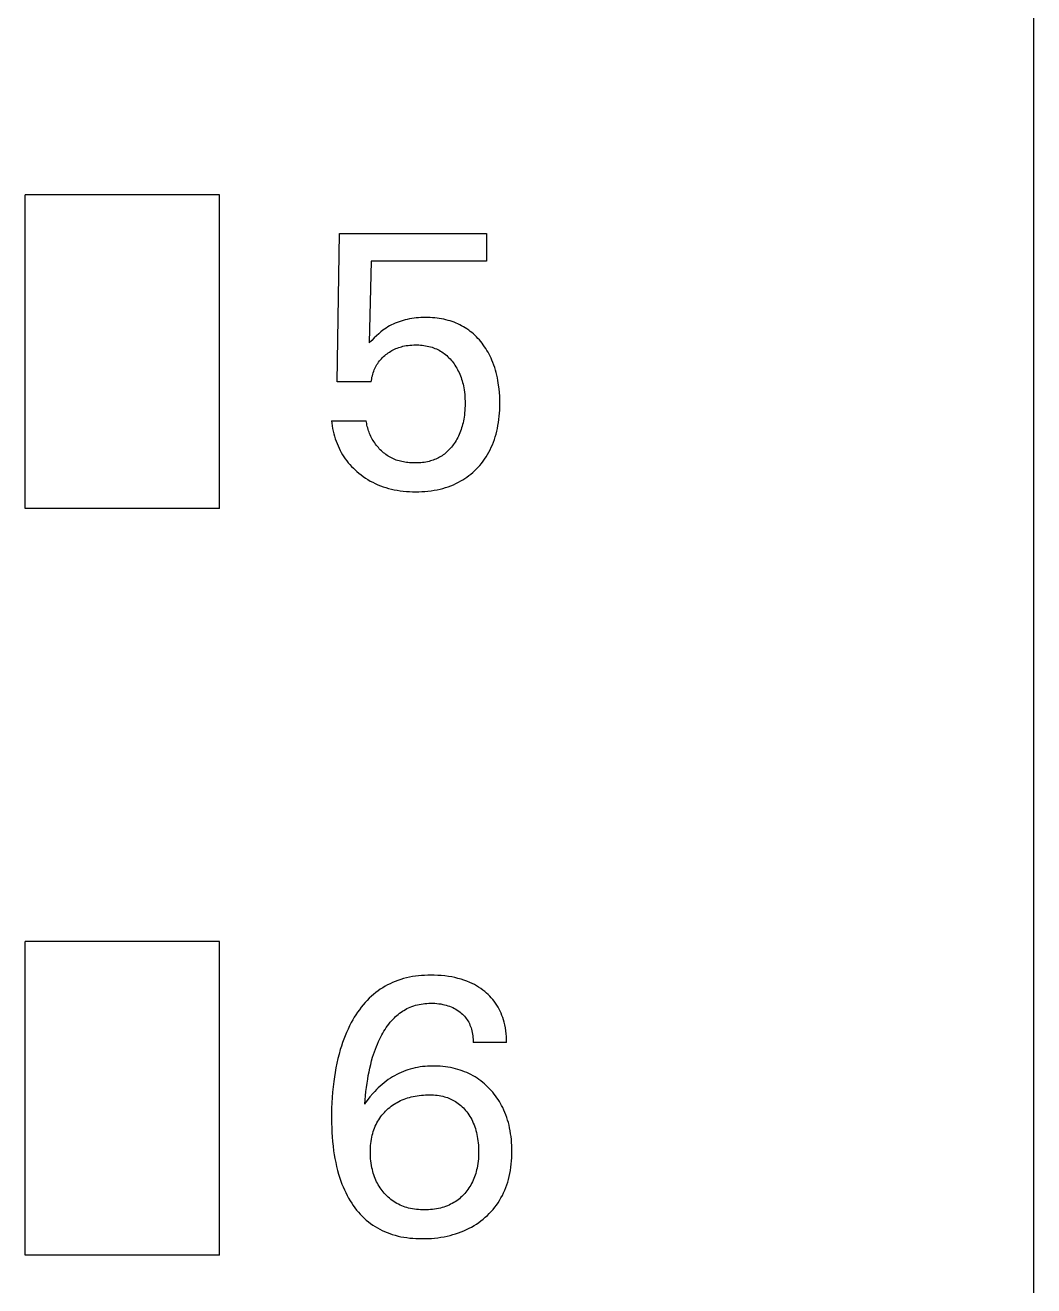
# Model space of a CAD drawing. Extents: x 10 to 952, y 6 to 232.
# Drawn here: x 730.96 to 735.89, y 151.83 to 157.99 of the extents above; entities that cross this region are included whole.
import ezdxf

# ---------------------------------------------------------------- set-up
doc = ezdxf.new("R2010")
doc.units = 0
doc.header["$LTSCALE"] = 5
doc.header["$MEASUREMENT"] = 0
doc.layers.get('0').update_dxf_attribs({"linetype": 'CONTINUOUS'})

msp = doc.modelspace()

# ---------------------------------------------------------------- linework, layer by layer
at = {"color": 7, "linetype": 'Continuous'}
for p, q in [((735.8873, 110.1429), (735.8873, 205.8637)), ((735.8873, 145.8738), (735.8873, 205.8637)), ((735.8873, 110.1429), (735.8873, 205.8637)), ((735.8873, 145.8738), (735.8873, 205.8637)), ((730.9551, 155.6285), (730.9551, 157.163)), ((731.905, 157.163), (730.9551, 157.163)), ((731.905, 155.6285), (731.905, 157.163)), ((732.4812, 156.247), (732.4917, 156.9733)), ((732.4917, 156.9733), (733.211, 156.9733)), ((733.211, 156.9733), (733.211, 156.8377)), ((732.6476, 156.8377), (732.6379, 156.438)), ((733.211, 156.8377), (732.6476, 156.8377)), ((732.8791, 156.561), (732.8677, 156.56)), ((732.8905, 156.5616), (732.8791, 156.561)), ((732.902, 156.562), (732.8905, 156.5616)), ((732.9134, 156.5622), (732.902, 156.562)), ((732.9246, 156.562), (732.9134, 156.5622)), ((732.9357, 156.5617), (732.9246, 156.562)), ((732.9468, 156.561), (732.9357, 156.5617)), ((732.9579, 156.5601), (732.9468, 156.561)), ((732.7039, 156.4997), (732.6936, 156.4915)), ((732.7119, 156.5055), (732.7039, 156.4997)), ((732.7202, 156.511), (732.7119, 156.5055)), ((732.7286, 156.5163), (732.7202, 156.511)), ((732.7372, 156.5213), (732.7286, 156.5163)), ((732.746, 156.5259), (732.7372, 156.5213)), ((732.7549, 156.5303), (732.746, 156.5259)), ((732.764, 156.5344), (732.7549, 156.5303)), ((732.7736, 156.5383), (732.764, 156.5344)), ((732.7834, 156.5419), (732.7736, 156.5383)), ((732.7933, 156.5452), (732.7834, 156.5419)), ((732.8033, 156.5482), (732.7933, 156.5452)), ((732.8134, 156.5508), (732.8033, 156.5482)), ((732.8236, 156.5532), (732.8134, 156.5508)), ((732.8338, 156.5552), (732.8236, 156.5532)), ((732.8451, 156.5571), (732.8338, 156.5552)), ((732.8564, 156.5587), (732.8451, 156.5571)), ((732.8677, 156.56), (732.8564, 156.5587)), ((732.969, 156.5589), (732.9579, 156.5601)), ((732.98, 156.5574), (732.969, 156.5589)), ((732.9909, 156.5556), (732.98, 156.5574)), ((733.0019, 156.5535), (732.9909, 156.5556)), ((733.0127, 156.5511), (733.0019, 156.5535)), ((733.0235, 156.5483), (733.0127, 156.5511)), ((733.0332, 156.5454), (733.0235, 156.5483)), ((733.0428, 156.5423), (733.0332, 156.5454)), ((733.0524, 156.5389), (733.0428, 156.5423)), ((733.0618, 156.5351), (733.0524, 156.5389)), ((733.0711, 156.5311), (733.0618, 156.5351)), ((733.0803, 156.5268), (733.0711, 156.5311)), ((733.0893, 156.5222), (733.0803, 156.5268)), ((733.0981, 156.5173), (733.0893, 156.5222)), ((733.1068, 156.5121), (733.0981, 156.5173)), ((733.1153, 156.5066), (733.1068, 156.5121)), ((733.1237, 156.5008), (733.1153, 156.5066)), ((733.1318, 156.4947), (733.1237, 156.5008)), ((732.6496, 156.4504), (732.6379, 156.438)), ((732.6616, 156.4625), (732.6496, 156.4504)), ((732.6725, 156.4729), (732.6616, 156.4625)), ((732.6837, 156.483), (732.6725, 156.4729)), ((732.6936, 156.4915), (732.6837, 156.483)), ((733.1397, 156.4883), (733.1318, 156.4947)), ((733.1474, 156.4817), (733.1397, 156.4883)), ((733.1549, 156.4749), (733.1474, 156.4817)), ((733.1622, 156.4677), (733.1549, 156.4749)), ((733.1692, 156.4604), (733.1622, 156.4677)), ((733.1761, 156.4529), (733.1692, 156.4604)), ((733.1826, 156.4451), (733.1761, 156.4529)), ((733.189, 156.4372), (733.1826, 156.4451)), ((732.7077, 156.3713), (732.7132, 156.3761)), ((732.7132, 156.3761), (732.7189, 156.3808)), ((732.7189, 156.3808), (732.7245, 156.3852)), ((732.7245, 156.3852), (732.7303, 156.3894)), ((732.7303, 156.3894), (732.7363, 156.3934)), ((732.7363, 156.3934), (732.7423, 156.3971)), ((732.7423, 156.3971), (732.7485, 156.4007)), ((732.7485, 156.4007), (732.7548, 156.4041)), ((732.7548, 156.4041), (732.7612, 156.4072)), ((732.7612, 156.4072), (732.7679, 156.4102)), ((732.7679, 156.4102), (732.7747, 156.4129)), ((732.7747, 156.4129), (732.7815, 156.4154)), ((732.7815, 156.4154), (732.7884, 156.4177)), ((732.7884, 156.4177), (732.7955, 156.4197)), ((732.7955, 156.4197), (732.8025, 156.4215)), ((732.8025, 156.4215), (732.8096, 156.4231)), ((732.8096, 156.4231), (732.8186, 156.4247)), ((732.8186, 156.4247), (732.8277, 156.4261)), ((732.8277, 156.4261), (732.8367, 156.4271)), ((732.8367, 156.4271), (732.8458, 156.4278)), ((732.8458, 156.4278), (732.855, 156.4282)), ((732.855, 156.4282), (732.8641, 156.4283)), ((732.8641, 156.4283), (732.8724, 156.4283)), ((732.8724, 156.4283), (732.8806, 156.4279)), ((732.8806, 156.4279), (732.8888, 156.4274)), ((732.8888, 156.4274), (732.897, 156.4266)), ((732.897, 156.4266), (732.9051, 156.4256)), ((732.9051, 156.4256), (732.9133, 156.4243)), ((732.9133, 156.4243), (732.9213, 156.4227)), ((732.9213, 156.4227), (732.9293, 156.4209)), ((732.9293, 156.4209), (732.9373, 156.4188)), ((732.9373, 156.4188), (732.9445, 156.4166)), ((732.9445, 156.4166), (732.9516, 156.4141)), ((732.9516, 156.4141), (732.9587, 156.4114)), ((732.9587, 156.4114), (732.9656, 156.4085)), ((732.9656, 156.4085), (732.9724, 156.4053)), ((732.9724, 156.4053), (732.9791, 156.4018)), ((732.9791, 156.4018), (732.9857, 156.3981)), ((732.9857, 156.3981), (732.9921, 156.3942)), ((732.9921, 156.3942), (732.9983, 156.39)), ((732.9983, 156.39), (733.0045, 156.3855)), ((733.0045, 156.3855), (733.0105, 156.3808)), ((733.0105, 156.3808), (733.0163, 156.3758)), ((733.0163, 156.3758), (733.0219, 156.3706)), ((733.1954, 156.4285), (733.189, 156.4372)), ((733.2016, 156.4197), (733.1954, 156.4285)), ((733.2075, 156.4108), (733.2016, 156.4197)), ((733.2132, 156.4016), (733.2075, 156.4108)), ((733.2185, 156.3923), (733.2132, 156.4016)), ((733.2237, 156.3829), (733.2185, 156.3923)), ((733.2285, 156.3733), (733.2237, 156.3829)), ((732.6649, 156.3128), (732.6681, 156.3194)), ((732.6681, 156.3194), (732.6715, 156.3258)), ((732.6715, 156.3258), (732.6751, 156.332)), ((732.6751, 156.332), (732.679, 156.3381)), ((732.679, 156.3381), (732.6832, 156.344)), ((732.6832, 156.344), (732.6876, 156.3499)), ((732.6876, 156.3499), (732.6923, 156.3555)), ((732.6923, 156.3555), (732.6972, 156.3609)), ((732.6972, 156.3609), (732.7024, 156.3662)), ((732.7024, 156.3662), (732.7077, 156.3713)), ((733.0219, 156.3706), (733.0273, 156.3653)), ((733.0273, 156.3653), (733.0326, 156.3597)), ((733.0326, 156.3597), (733.0377, 156.354)), ((733.0377, 156.354), (733.0425, 156.3481)), ((733.0425, 156.3481), (733.0472, 156.3421)), ((733.0472, 156.3421), (733.0521, 156.3354)), ((733.0521, 156.3354), (733.0567, 156.3287)), ((733.0567, 156.3287), (733.0612, 156.3218)), ((733.0612, 156.3218), (733.0654, 156.3147)), ((733.0654, 156.3147), (733.0694, 156.3076)), ((733.2331, 156.3636), (733.2285, 156.3733)), ((733.2374, 156.3537), (733.2331, 156.3636)), ((733.2423, 156.3418), (733.2374, 156.3537)), ((733.2467, 156.3296), (733.2423, 156.3418)), ((733.2509, 156.3174), (733.2467, 156.3296)), ((733.2546, 156.3051), (733.2509, 156.3174)), ((732.6476, 156.247), (732.6484, 156.2546)), ((732.6484, 156.2546), (732.6495, 156.2622)), ((732.6495, 156.2622), (732.6509, 156.2698)), ((732.6509, 156.2698), (732.6526, 156.2773)), ((732.6526, 156.2773), (732.6546, 156.2848)), ((732.6546, 156.2848), (732.6569, 156.2921)), ((732.6569, 156.2921), (732.6594, 156.2994)), ((732.6594, 156.2994), (732.662, 156.3062)), ((732.662, 156.3062), (732.6649, 156.3128)), ((733.0694, 156.3076), (733.0731, 156.3003)), ((733.0731, 156.3003), (733.0767, 156.2929)), ((733.0767, 156.2929), (733.08, 156.2854)), ((733.08, 156.2854), (733.0833, 156.2774)), ((733.0833, 156.2774), (733.0863, 156.2692)), ((733.0863, 156.2692), (733.0891, 156.261)), ((733.0891, 156.261), (733.0917, 156.2527)), ((733.0917, 156.2527), (733.094, 156.2443)), ((733.2581, 156.2926), (733.2546, 156.3051)), ((733.2612, 156.2801), (733.2581, 156.2926)), ((733.264, 156.2675), (733.2612, 156.2801)), ((733.2665, 156.2548), (733.264, 156.2675)), ((733.2701, 156.2321), (733.2665, 156.2548)), ((732.6476, 156.247), (732.4812, 156.247)), ((733.094, 156.2443), (733.0961, 156.2359)), ((733.0961, 156.2359), (733.098, 156.2274)), ((733.098, 156.2274), (733.0997, 156.2188)), ((733.0997, 156.2188), (733.1015, 156.208)), ((733.1015, 156.208), (733.103, 156.1971)), ((733.103, 156.1971), (733.1042, 156.1862)), ((733.2724, 156.2139), (733.2701, 156.2321)), ((733.2741, 156.1956), (733.2724, 156.2139)), ((733.2753, 156.1773), (733.2741, 156.1956)), ((733.1042, 156.1862), (733.1051, 156.1752)), ((733.1051, 156.1752), (733.1057, 156.1642)), ((733.1057, 156.1642), (733.1061, 156.1532)), ((733.1061, 156.1306), (733.1057, 156.1189)), ((733.1061, 156.1532), (733.1062, 156.1422)), ((733.1062, 156.1422), (733.1061, 156.1306)), ((733.2759, 156.1589), (733.2753, 156.1773)), ((733.2761, 156.1405), (733.2759, 156.1589)), ((733.2759, 156.1252), (733.2761, 156.1405)), ((733.1015, 156.0752), (733.0998, 156.065)), ((733.1029, 156.0854), (733.1015, 156.0752)), ((733.104, 156.0957), (733.1029, 156.0854)), ((733.105, 156.1073), (733.104, 156.0957)), ((733.1057, 156.1189), (733.105, 156.1073)), ((733.2717, 156.0642), (733.2733, 156.0794)), ((733.2733, 156.0794), (733.2746, 156.0946)), ((733.2746, 156.0946), (733.2754, 156.1099)), ((733.2754, 156.1099), (733.2759, 156.1252)), ((732.453, 156.0577), (732.4544, 156.0449)), ((732.453, 156.0577), (732.6229, 156.0577)), ((732.4544, 156.0449), (732.4563, 156.0321)), ((732.4563, 156.0321), (732.4585, 156.0193)), ((732.4585, 156.0193), (732.4611, 156.0066)), ((732.4611, 156.0066), (732.4642, 155.994)), ((732.6238, 156.0506), (732.6229, 156.0577)), ((732.625, 156.0435), (732.6238, 156.0506)), ((732.6264, 156.0364), (732.625, 156.0435)), ((732.628, 156.0293), (732.6264, 156.0364)), ((732.6299, 156.0222), (732.628, 156.0293)), ((732.632, 156.0152), (732.6299, 156.0222)), ((732.6343, 156.0082), (732.632, 156.0152)), ((732.6368, 156.0013), (732.6343, 156.0082)), ((733.0836, 156.0056), (733.0804, 155.9975)), ((733.0866, 156.0139), (733.0836, 156.0056)), ((733.0894, 156.0223), (733.0866, 156.0139)), ((733.0919, 156.0307), (733.0894, 156.0223)), ((733.0942, 156.0392), (733.0919, 156.0307)), ((733.0963, 156.0477), (733.0942, 156.0392)), ((733.0981, 156.0563), (733.0963, 156.0477)), ((733.0998, 156.065), (733.0981, 156.0563)), ((733.2612, 156.0056), (733.2642, 156.019)), ((733.2642, 156.019), (733.2671, 156.034)), ((733.2671, 156.034), (733.2696, 156.0491)), ((733.2696, 156.0491), (733.2717, 156.0642)), ((732.4642, 155.994), (732.4676, 155.9815)), ((732.4676, 155.9815), (732.4715, 155.9691)), ((732.4715, 155.9691), (732.4757, 155.9568)), ((732.4757, 155.9568), (732.48, 155.9454)), ((732.48, 155.9454), (732.4847, 155.9343)), ((732.6395, 155.9944), (732.6368, 156.0013)), ((732.6425, 155.9877), (732.6395, 155.9944)), ((732.6456, 155.9809), (732.6425, 155.9877)), ((732.6489, 155.9743), (732.6456, 155.9809)), ((732.6525, 155.9678), (732.6489, 155.9743)), ((732.6562, 155.9614), (732.6525, 155.9678)), ((732.6601, 155.9551), (732.6562, 155.9614)), ((732.6642, 155.9489), (732.6601, 155.9551)), ((732.6685, 155.9428), (732.6642, 155.9489)), ((733.0529, 155.9465), (733.0481, 155.9398)), ((733.0575, 155.9534), (733.0529, 155.9465)), ((733.0619, 155.9605), (733.0575, 155.9534)), ((733.066, 155.9677), (733.0619, 155.9605)), ((733.0699, 155.9749), (733.066, 155.9677)), ((733.0736, 155.9824), (733.0699, 155.9749)), ((733.0771, 155.9899), (733.0736, 155.9824)), ((733.0804, 155.9975), (733.0771, 155.9899)), ((733.2399, 155.9401), (733.245, 155.9529)), ((733.245, 155.9529), (733.2496, 155.9659)), ((733.2496, 155.9659), (733.2539, 155.979)), ((733.2539, 155.979), (733.2577, 155.9922)), ((733.2577, 155.9922), (733.2612, 156.0056)), ((732.4847, 155.9343), (732.4897, 155.9232)), ((732.4897, 155.9232), (732.4951, 155.9124)), ((732.4951, 155.9124), (732.5009, 155.9017)), ((732.5009, 155.9017), (732.507, 155.8913)), ((732.507, 155.8913), (732.5135, 155.8811)), ((732.6728, 155.937), (732.6685, 155.9428)), ((732.6773, 155.9314), (732.6728, 155.937)), ((732.682, 155.9259), (732.6773, 155.9314)), ((732.6868, 155.9206), (732.682, 155.9259)), ((732.6917, 155.9154), (732.6868, 155.9206)), ((732.6968, 155.9104), (732.6917, 155.9154)), ((732.7021, 155.9055), (732.6968, 155.9104)), ((732.7075, 155.9009), (732.7021, 155.9055)), ((732.713, 155.8964), (732.7075, 155.9009)), ((732.7187, 155.8921), (732.713, 155.8964)), ((732.7245, 155.888), (732.7187, 155.8921)), ((732.7304, 155.8841), (732.7245, 155.888)), ((732.7364, 155.8805), (732.7304, 155.8841)), ((732.9877, 155.8828), (732.9818, 155.8793)), ((732.9935, 155.8865), (732.9877, 155.8828)), ((732.9991, 155.8904), (732.9935, 155.8865)), ((733.0047, 155.8945), (732.9991, 155.8904)), ((733.0102, 155.8989), (733.0047, 155.8945)), ((733.0154, 155.9035), (733.0102, 155.8989)), ((733.0206, 155.9082), (733.0154, 155.9035)), ((733.0256, 155.9131), (733.0206, 155.9082)), ((733.0304, 155.9182), (733.0256, 155.9131)), ((733.035, 155.9234), (733.0304, 155.9182)), ((733.0396, 155.9287), (733.035, 155.9234)), ((733.0439, 155.9342), (733.0396, 155.9287)), ((733.0481, 155.9398), (733.0439, 155.9342)), ((733.2089, 155.8808), (733.2158, 155.892)), ((733.2158, 155.892), (733.2223, 155.9035)), ((733.2223, 155.9035), (733.2284, 155.9151)), ((733.2284, 155.9151), (733.2344, 155.9275)), ((733.2344, 155.9275), (733.2399, 155.9401)), ((732.5135, 155.8811), (732.5203, 155.8711)), ((732.5203, 155.8711), (732.5275, 155.8613)), ((732.5275, 155.8613), (732.5351, 155.8518)), ((732.5351, 155.8518), (732.543, 155.8426)), ((732.543, 155.8426), (732.5512, 155.8337)), ((732.5512, 155.8337), (732.5597, 155.825)), ((732.5597, 155.825), (732.5685, 155.8166)), ((732.7426, 155.877), (732.7364, 155.8805)), ((732.7489, 155.8738), (732.7426, 155.877)), ((732.7556, 155.8707), (732.7489, 155.8738)), ((732.7623, 155.8679), (732.7556, 155.8707)), ((732.7692, 155.8653), (732.7623, 155.8679)), ((732.7762, 155.863), (732.7692, 155.8653)), ((732.7832, 155.8608), (732.7762, 155.863)), ((732.7904, 155.859), (732.7832, 155.8608)), ((732.7976, 155.8573), (732.7904, 155.859)), ((732.8048, 155.8558), (732.7976, 155.8573)), ((732.8122, 155.8545), (732.8048, 155.8558)), ((732.8195, 155.8535), (732.8122, 155.8545)), ((732.8269, 155.8526), (732.8195, 155.8535)), ((732.8343, 155.8519), (732.8269, 155.8526)), ((732.8418, 155.8514), (732.8343, 155.8519)), ((732.8492, 155.851), (732.8418, 155.8514)), ((732.8567, 155.8509), (732.8492, 155.851)), ((732.8641, 155.8508), (732.8567, 155.8509)), ((732.8725, 155.851), (732.8641, 155.8508)), ((732.8808, 155.8513), (732.8725, 155.851)), ((732.8891, 155.8519), (732.8808, 155.8513)), ((732.8973, 155.8527), (732.8891, 155.8519)), ((732.9055, 155.8538), (732.8973, 155.8527)), ((732.9137, 155.8551), (732.9055, 155.8538)), ((732.9218, 155.8567), (732.9137, 155.8551)), ((732.9298, 155.8585), (732.9218, 155.8567)), ((732.9378, 155.8607), (732.9298, 155.8585)), ((732.9443, 155.8627), (732.9378, 155.8607)), ((732.9508, 155.865), (732.9443, 155.8627)), ((732.9572, 155.8674), (732.9508, 155.865)), ((732.9635, 155.8701), (732.9572, 155.8674)), ((732.9697, 155.873), (732.9635, 155.8701)), ((732.9758, 155.876), (732.9697, 155.873)), ((732.9818, 155.8793), (732.9758, 155.876)), ((733.1605, 155.8203), (733.1687, 155.8288)), ((733.1687, 155.8288), (733.1775, 155.8386)), ((733.1775, 155.8386), (733.1859, 155.8487)), ((733.1859, 155.8487), (733.194, 155.8592)), ((733.194, 155.8592), (733.2016, 155.8699)), ((733.2016, 155.8699), (733.2089, 155.8808)), ((732.5685, 155.8166), (732.5775, 155.8085)), ((732.5775, 155.8085), (732.5868, 155.8007)), ((732.5868, 155.8007), (732.5975, 155.7923)), ((732.5975, 155.7923), (732.6084, 155.7843)), ((732.6084, 155.7843), (732.6196, 155.7767)), ((732.6196, 155.7767), (732.6311, 155.7694)), ((732.6311, 155.7694), (732.6428, 155.7626)), ((732.6428, 155.7626), (732.6548, 155.7562)), ((733.0736, 155.7563), (733.0856, 155.7628)), ((733.0856, 155.7628), (733.0958, 155.7688)), ((733.0958, 155.7688), (733.1057, 155.7752)), ((733.1057, 155.7752), (733.1155, 155.782)), ((733.1155, 155.782), (733.125, 155.789)), ((733.125, 155.789), (733.1343, 155.7964)), ((733.1343, 155.7964), (733.1433, 155.8041)), ((733.1433, 155.8041), (733.152, 155.812)), ((733.152, 155.812), (733.1605, 155.8203)), ((732.6548, 155.7562), (732.6669, 155.7503)), ((732.6669, 155.7503), (732.6796, 155.7446)), ((732.6796, 155.7446), (732.6926, 155.7394)), ((732.6926, 155.7394), (732.7056, 155.7347)), ((732.7056, 155.7347), (732.7189, 155.7304)), ((732.7189, 155.7304), (732.7323, 155.7265)), ((732.7323, 155.7265), (732.7458, 155.7231)), ((732.7458, 155.7231), (732.7594, 155.7201)), ((732.7594, 155.7201), (732.7742, 155.7173)), ((732.7742, 155.7173), (732.789, 155.715)), ((732.789, 155.715), (732.804, 155.7131)), ((732.804, 155.7131), (732.819, 155.7117)), ((732.819, 155.7117), (732.834, 155.7108)), ((732.834, 155.7108), (732.8491, 155.7102)), ((732.8491, 155.7102), (732.8641, 155.71)), ((732.8641, 155.71), (732.8793, 155.7101)), ((732.8793, 155.7101), (732.8944, 155.7107)), ((732.8944, 155.7107), (732.9095, 155.7117)), ((732.9095, 155.7117), (732.9245, 155.713)), ((732.9245, 155.713), (732.9395, 155.7149)), ((732.9395, 155.7149), (732.9544, 155.7171)), ((732.9544, 155.7171), (732.9693, 155.7199)), ((732.9693, 155.7199), (732.9841, 155.7232)), ((732.9841, 155.7232), (732.9973, 155.7266)), ((732.9973, 155.7266), (733.0104, 155.7304)), ((733.0104, 155.7304), (733.0234, 155.7347)), ((733.0234, 155.7347), (733.0362, 155.7394)), ((733.0362, 155.7394), (733.0489, 155.7446)), ((733.0489, 155.7446), (733.0614, 155.7502)), ((733.0614, 155.7502), (733.0736, 155.7563)), ((731.905, 155.6285), (730.9551, 155.6285)), ((730.9551, 151.9751), (730.9551, 153.5095)), ((731.905, 153.5095), (730.9551, 153.5095)), ((731.905, 151.9751), (731.905, 153.5095)), ((732.7272, 153.2975), (732.7151, 153.2908)), ((732.7395, 153.3037), (732.7272, 153.2975)), ((732.752, 153.3094), (732.7395, 153.3037)), ((732.7647, 153.3148), (732.752, 153.3094)), ((732.7776, 153.3196), (732.7647, 153.3148)), ((732.7916, 153.3243), (732.7776, 153.3196)), ((732.8058, 153.3285), (732.7916, 153.3243)), ((732.8202, 153.3322), (732.8058, 153.3285)), ((732.8347, 153.3354), (732.8202, 153.3322)), ((732.8493, 153.3381), (732.8347, 153.3354)), ((732.864, 153.3403), (732.8493, 153.3381)), ((732.8787, 153.3421), (732.864, 153.3403)), ((732.8935, 153.3435), (732.8787, 153.3421)), ((732.9084, 153.3445), (732.8935, 153.3435)), ((732.9232, 153.3451), (732.9084, 153.3445)), ((732.9381, 153.3454), (732.9232, 153.3451)), ((732.9554, 153.3452), (732.9381, 153.3454)), ((732.9727, 153.3445), (732.9554, 153.3452)), ((732.99, 153.3434), (732.9727, 153.3445)), ((733.0072, 153.3416), (732.99, 153.3434)), ((733.0243, 153.3393), (733.0072, 153.3416)), ((733.0414, 153.3365), (733.0243, 153.3393)), ((733.0564, 153.3334), (733.0414, 153.3365)), ((733.0714, 153.3298), (733.0564, 153.3334)), ((733.0862, 153.3256), (733.0714, 153.3298)), ((733.1008, 153.3209), (733.0862, 153.3256)), ((733.1152, 153.3157), (733.1008, 153.3209)), ((733.1294, 153.3097), (733.1152, 153.3157)), ((733.1405, 153.3046), (733.1294, 153.3097)), ((733.1514, 153.299), (733.1405, 153.3046)), ((733.162, 153.2931), (733.1514, 153.299)), ((733.1725, 153.2867), (733.162, 153.2931)), ((732.6374, 153.2324), (732.627, 153.2219)), ((732.6482, 153.2424), (732.6374, 153.2324)), ((732.6585, 153.2515), (732.6482, 153.2424)), ((732.6693, 153.2601), (732.6585, 153.2515)), ((732.6803, 153.2684), (732.6693, 153.2601)), ((732.6916, 153.2763), (732.6803, 153.2684)), ((732.7032, 153.2837), (732.6916, 153.2763)), ((732.7151, 153.2908), (732.7032, 153.2837)), ((733.1826, 153.28), (733.1725, 153.2867)), ((733.1926, 153.2728), (733.1826, 153.28)), ((733.2022, 153.2652), (733.1926, 153.2728)), ((733.2107, 153.258), (733.2022, 153.2652)), ((733.2189, 153.2505), (733.2107, 153.258)), ((733.2268, 153.2427), (733.2189, 153.2505)), ((733.2344, 153.2345), (733.2268, 153.2427)), ((733.2417, 153.2261), (733.2344, 153.2345)), ((732.5891, 153.1765), (732.5806, 153.1644)), ((732.598, 153.1883), (732.5891, 153.1765)), ((732.6073, 153.1998), (732.598, 153.1883)), ((732.6169, 153.211), (732.6073, 153.1998)), ((732.627, 153.2219), (732.6169, 153.211)), ((732.7999, 153.1686), (732.8071, 153.1732)), ((732.8071, 153.1732), (732.8144, 153.1775)), ((732.8144, 153.1775), (732.8219, 153.1815)), ((732.8219, 153.1815), (732.8295, 153.1852)), ((732.8295, 153.1852), (732.8372, 153.1886)), ((732.8372, 153.1886), (732.8459, 153.1921)), ((732.8459, 153.1921), (732.8548, 153.1952)), ((732.8548, 153.1952), (732.8638, 153.1979)), ((732.8638, 153.1979), (732.8728, 153.2003)), ((732.8728, 153.2003), (732.882, 153.2023)), ((732.882, 153.2023), (732.8913, 153.204)), ((732.8913, 153.204), (732.9006, 153.2054)), ((732.9006, 153.2054), (732.9099, 153.2065)), ((732.9099, 153.2065), (732.9193, 153.2073)), ((732.9193, 153.2073), (732.9287, 153.2078)), ((732.9287, 153.2078), (732.9381, 153.208)), ((732.9381, 153.208), (732.948, 153.2079)), ((732.948, 153.2079), (732.9579, 153.2076)), ((732.9579, 153.2076), (732.9677, 153.2068)), ((732.9677, 153.2068), (732.9775, 153.2058)), ((732.9775, 153.2058), (732.9873, 153.2044)), ((732.9873, 153.2044), (732.997, 153.2026)), ((732.997, 153.2026), (733.0055, 153.2008)), ((733.0055, 153.2008), (733.014, 153.1986)), ((733.014, 153.1986), (733.0224, 153.1961)), ((733.0224, 153.1961), (733.0307, 153.1933)), ((733.0307, 153.1933), (733.0389, 153.1901)), ((733.0389, 153.1901), (733.0469, 153.1865)), ((733.0469, 153.1865), (733.0541, 153.1828)), ((733.0541, 153.1828), (733.0613, 153.1788)), ((733.0613, 153.1788), (733.0682, 153.1745)), ((733.0682, 153.1745), (733.0749, 153.1698)), ((733.0749, 153.1698), (733.0815, 153.1649)), ((733.2486, 153.2174), (733.2417, 153.2261)), ((733.2552, 153.2084), (733.2486, 153.2174)), ((733.2614, 153.1992), (733.2552, 153.2084)), ((733.2672, 153.1895), (733.2614, 153.1992)), ((733.2727, 153.1796), (733.2672, 153.1895)), ((733.2777, 153.1695), (733.2727, 153.1796)), ((733.2823, 153.1592), (733.2777, 153.1695)), ((732.5498, 153.1138), (732.5416, 153.0979)), ((732.557, 153.1268), (732.5498, 153.1138)), ((732.5645, 153.1395), (732.557, 153.1268)), ((732.5724, 153.1521), (732.5645, 153.1395)), ((732.5806, 153.1644), (732.5724, 153.1521)), ((732.7333, 153.1064), (732.74, 153.1147)), ((732.74, 153.1147), (732.7469, 153.1227)), ((732.7469, 153.1227), (732.7542, 153.1305)), ((732.7542, 153.1305), (732.7602, 153.1366)), ((732.7602, 153.1366), (732.7664, 153.1424)), ((732.7664, 153.1424), (732.7727, 153.1481)), ((732.7727, 153.1481), (732.7793, 153.1536)), ((732.7793, 153.1536), (732.786, 153.1588)), ((732.786, 153.1588), (732.7928, 153.1638)), ((732.7928, 153.1638), (732.7999, 153.1686)), ((733.0815, 153.1649), (733.0877, 153.1596)), ((733.0877, 153.1596), (733.093, 153.1547)), ((733.093, 153.1547), (733.0981, 153.1497)), ((733.0981, 153.1497), (733.103, 153.1444)), ((733.103, 153.1444), (733.1077, 153.1389)), ((733.1077, 153.1389), (733.1121, 153.1333)), ((733.1121, 153.1333), (733.1162, 153.1274)), ((733.1162, 153.1274), (733.12, 153.1214)), ((733.12, 153.1214), (733.1237, 153.1149)), ((733.1237, 153.1149), (733.127, 153.1084)), ((733.127, 153.1084), (733.1301, 153.1016)), ((733.2865, 153.1486), (733.2823, 153.1592)), ((733.2904, 153.138), (733.2865, 153.1486)), ((733.2938, 153.1271), (733.2904, 153.138)), ((733.2969, 153.1162), (733.2938, 153.1271)), ((733.3002, 153.102), (733.2969, 153.1162)), ((732.5195, 153.0489), (732.5131, 153.0323)), ((732.5264, 153.0654), (732.5195, 153.0489)), ((732.5338, 153.0818), (732.5264, 153.0654)), ((732.5416, 153.0979), (732.5338, 153.0818)), ((732.6937, 153.0433), (732.6986, 153.0527)), ((732.6986, 153.0527), (732.7038, 153.062)), ((732.7038, 153.062), (732.7092, 153.0712)), ((732.7092, 153.0712), (732.7148, 153.0803)), ((732.7148, 153.0803), (732.7207, 153.0892)), ((732.7207, 153.0892), (732.7269, 153.0979)), ((732.7269, 153.0979), (732.7333, 153.1064)), ((733.1301, 153.1016), (733.1328, 153.0948)), ((733.1328, 153.0948), (733.1353, 153.0878)), ((733.1353, 153.0878), (733.1375, 153.0807)), ((733.1375, 153.0807), (733.1394, 153.0735)), ((733.1394, 153.0735), (733.1412, 153.0654)), ((733.1412, 153.0654), (733.1427, 153.0572)), ((733.1427, 153.0572), (733.1439, 153.049)), ((733.1439, 153.049), (733.1448, 153.0407)), ((733.303, 153.0878), (733.3002, 153.102)), ((733.3053, 153.0735), (733.303, 153.0878)), ((733.3069, 153.0591), (733.3053, 153.0735)), ((733.308, 153.0447), (733.3069, 153.0591)), ((732.5013, 152.9985), (732.496, 152.9814)), ((732.507, 153.0154), (732.5013, 152.9985)), ((732.5131, 153.0323), (732.507, 153.0154)), ((732.6673, 152.9828), (732.6723, 152.9957)), ((732.6723, 152.9957), (732.6775, 153.0085)), ((732.6775, 153.0085), (732.6831, 153.0212)), ((732.6831, 153.0212), (732.6889, 153.0337)), ((732.6889, 153.0337), (732.6937, 153.0433)), ((733.1448, 153.0407), (733.1454, 153.0325)), ((733.1454, 153.0325), (733.1458, 153.0243)), ((733.1458, 153.0243), (733.1458, 153.0161)), ((733.3087, 153.0161), (733.1458, 153.0161)), ((733.3086, 153.0304), (733.308, 153.0447)), ((733.3087, 153.0161), (733.3086, 153.0304)), ((732.4842, 152.9372), (732.4791, 152.9149)), ((732.4898, 152.9594), (732.4842, 152.9372)), ((732.496, 152.9814), (732.4898, 152.9594)), ((732.6446, 152.9085), (732.6492, 152.9261)), ((732.6492, 152.9261), (732.6542, 152.9435)), ((732.6542, 152.9435), (732.6583, 152.9567)), ((732.6583, 152.9567), (732.6627, 152.9698)), ((732.6627, 152.9698), (732.6673, 152.9828)), ((732.4705, 152.8699), (732.4669, 152.8473)), ((732.4745, 152.8925), (732.4705, 152.8699)), ((732.4791, 152.9149), (732.4745, 152.8925)), ((732.633, 152.8552), (732.6365, 152.8731)), ((732.6365, 152.8731), (732.6403, 152.8908)), ((732.6403, 152.8908), (732.6446, 152.9085)), ((732.7826, 152.8647), (732.772, 152.8593)), ((732.7934, 152.8697), (732.7826, 152.8647)), ((732.8044, 152.8743), (732.7934, 152.8697)), ((732.8156, 152.8785), (732.8044, 152.8743)), ((732.8268, 152.8824), (732.8156, 152.8785)), ((732.8382, 152.8859), (732.8268, 152.8824)), ((732.85, 152.8891), (732.8382, 152.8859)), ((732.8619, 152.8918), (732.85, 152.8891)), ((732.8739, 152.8942), (732.8619, 152.8918)), ((732.8859, 152.8962), (732.8739, 152.8942)), ((732.898, 152.8978), (732.8859, 152.8962)), ((732.9102, 152.899), (732.898, 152.8978)), ((732.9224, 152.8999), (732.9102, 152.899)), ((732.9346, 152.9005), (732.9224, 152.8999)), ((732.9469, 152.9008), (732.9346, 152.9005)), ((732.9595, 152.9007), (732.9469, 152.9008)), ((732.9721, 152.9003), (732.9595, 152.9007)), ((732.9848, 152.8996), (732.9721, 152.9003)), ((732.9973, 152.8985), (732.9848, 152.8996)), ((733.0099, 152.897), (732.9973, 152.8985)), ((733.0223, 152.8952), (733.0099, 152.897)), ((733.0348, 152.893), (733.0223, 152.8952)), ((733.0471, 152.8904), (733.0348, 152.893)), ((733.0594, 152.8875), (733.0471, 152.8904)), ((733.0705, 152.8844), (733.0594, 152.8875)), ((733.0816, 152.881), (733.0705, 152.8844)), ((733.0925, 152.8773), (733.0816, 152.881)), ((733.1033, 152.8732), (733.0925, 152.8773)), ((733.114, 152.8688), (733.1033, 152.8732)), ((733.1246, 152.864), (733.114, 152.8688)), ((733.1349, 152.8589), (733.1246, 152.864)), ((732.4638, 152.8247), (732.4607, 152.7989)), ((732.4669, 152.8473), (732.4638, 152.8247)), ((732.6239, 152.7966), (732.6267, 152.817)), ((732.6267, 152.817), (732.6299, 152.8373)), ((732.6299, 152.8373), (732.633, 152.8552)), ((732.6911, 152.8027), (732.6818, 152.7941)), ((732.7006, 152.811), (732.6911, 152.8027)), ((732.7104, 152.8191), (732.7006, 152.811)), ((732.7204, 152.8268), (732.7104, 152.8191)), ((732.7306, 152.8342), (732.7204, 152.8268)), ((732.7411, 152.8413), (732.7306, 152.8342)), ((732.7512, 152.8476), (732.7411, 152.8413)), ((732.7615, 152.8537), (732.7512, 152.8476)), ((732.772, 152.8593), (732.7615, 152.8537)), ((733.1451, 152.8534), (733.1349, 152.8589)), ((733.155, 152.8476), (733.1451, 152.8534)), ((733.1647, 152.8414), (733.155, 152.8476)), ((733.1742, 152.8349), (733.1647, 152.8414)), ((733.1835, 152.8281), (733.1742, 152.8349)), ((733.1925, 152.8209), (733.1835, 152.8281)), ((733.2013, 152.8135), (733.1925, 152.8209)), ((733.2098, 152.8058), (733.2013, 152.8135)), ((733.2181, 152.7978), (733.2098, 152.8058)), ((732.4562, 152.7473), (732.4547, 152.7214)), ((732.4582, 152.7731), (732.4562, 152.7473)), ((732.4607, 152.7989), (732.4582, 152.7731)), ((732.6174, 152.7354), (732.6193, 152.7558)), ((732.6193, 152.7558), (732.6214, 152.7762)), ((732.6214, 152.7762), (732.6239, 152.7966)), ((732.6405, 152.7495), (732.6273, 152.7321)), ((732.6555, 152.767), (732.6405, 152.7495)), ((732.664, 152.7762), (732.6555, 152.767)), ((732.6728, 152.7853), (732.664, 152.7762)), ((732.6818, 152.7941), (732.6728, 152.7853)), ((732.7991, 152.7352), (732.8077, 152.7387)), ((732.8077, 152.7387), (732.8164, 152.7418)), ((732.8164, 152.7418), (732.8252, 152.7447)), ((732.8252, 152.7447), (732.8341, 152.7473)), ((732.8341, 152.7473), (732.8431, 152.7497)), ((732.8431, 152.7497), (732.8521, 152.7518)), ((732.8521, 152.7518), (732.8622, 152.7538)), ((732.8622, 152.7538), (732.8723, 152.7556)), ((732.8723, 152.7556), (732.8824, 152.757)), ((732.8824, 152.757), (732.8926, 152.7581)), ((732.8926, 152.7581), (732.9029, 152.759)), ((732.9029, 152.759), (732.9131, 152.7596)), ((732.9131, 152.7596), (732.9234, 152.7599)), ((732.9234, 152.7599), (732.9337, 152.7599)), ((732.9337, 152.7599), (732.9428, 152.7597)), ((732.9428, 152.7597), (732.9519, 152.7593)), ((732.9519, 152.7593), (732.961, 152.7586)), ((732.961, 152.7586), (732.9701, 152.7577)), ((732.9701, 152.7577), (732.9791, 152.7564)), ((732.9791, 152.7564), (732.988, 152.7549)), ((732.988, 152.7549), (732.9969, 152.753)), ((732.9969, 152.753), (733.0058, 152.7507)), ((733.0058, 152.7507), (733.0128, 152.7486)), ((733.0128, 152.7486), (733.0199, 152.7463)), ((733.0199, 152.7463), (733.0268, 152.7437)), ((733.0268, 152.7437), (733.0336, 152.7409)), ((733.0336, 152.7409), (733.0403, 152.7378)), ((733.0403, 152.7378), (733.0469, 152.7345)), ((733.2261, 152.7895), (733.2181, 152.7978)), ((733.2339, 152.781), (733.2261, 152.7895)), ((733.2412, 152.7725), (733.2339, 152.781)), ((733.2483, 152.7638), (733.2412, 152.7725)), ((733.2551, 152.7549), (733.2483, 152.7638)), ((733.2616, 152.7458), (733.2551, 152.7549)), ((733.2679, 152.7365), (733.2616, 152.7458)), ((732.4537, 152.6955), (732.4531, 152.6696)), ((732.4547, 152.7214), (732.4537, 152.6955)), ((732.6159, 152.715), (732.6174, 152.7354)), ((732.6215, 152.7237), (732.6159, 152.715)), ((732.6273, 152.7321), (732.6215, 152.7237)), ((732.7114, 152.6741), (732.7177, 152.6806)), ((732.7177, 152.6806), (732.7242, 152.6868)), ((732.7242, 152.6868), (732.7308, 152.6928)), ((732.7308, 152.6928), (732.7376, 152.6985)), ((732.7376, 152.6985), (732.7446, 152.704)), ((732.7446, 152.704), (732.7518, 152.7092)), ((732.7518, 152.7092), (732.7592, 152.7141)), ((732.7592, 152.7141), (732.7667, 152.7188)), ((732.7667, 152.7188), (732.7744, 152.7233)), ((732.7744, 152.7233), (732.7823, 152.7274)), ((732.7823, 152.7274), (732.7906, 152.7315)), ((732.7906, 152.7315), (732.7991, 152.7352)), ((733.0469, 152.7345), (733.0534, 152.731)), ((733.0534, 152.731), (733.0597, 152.7272)), ((733.0597, 152.7272), (733.0659, 152.7231)), ((733.0659, 152.7231), (733.0727, 152.7183)), ((733.0727, 152.7183), (733.0793, 152.7131)), ((733.0793, 152.7131), (733.0857, 152.7077)), ((733.0857, 152.7077), (733.0918, 152.7021)), ((733.0918, 152.7021), (733.0977, 152.6962)), ((733.0977, 152.6962), (733.1034, 152.69)), ((733.1034, 152.69), (733.1089, 152.6837)), ((733.1089, 152.6837), (733.1142, 152.6772)), ((733.1142, 152.6772), (733.1196, 152.6698)), ((733.2739, 152.727), (733.2679, 152.7365)), ((733.2796, 152.7173), (733.2739, 152.727)), ((733.285, 152.7075), (733.2796, 152.7173)), ((733.2901, 152.6975), (733.285, 152.7075)), ((733.2957, 152.6856), (733.2901, 152.6975)), ((733.3009, 152.6736), (733.2957, 152.6856)), ((732.4531, 152.6696), (732.453, 152.6437)), ((732.453, 152.6437), (732.4532, 152.6212)), ((732.4532, 152.6212), (732.4538, 152.5987)), ((732.6667, 152.6061), (732.6706, 152.6145)), ((732.6706, 152.6145), (732.6747, 152.6227)), ((732.6747, 152.6227), (732.6792, 152.6308)), ((732.6792, 152.6308), (732.6838, 152.6385)), ((732.6838, 152.6385), (732.6888, 152.646)), ((732.6888, 152.646), (732.694, 152.6533)), ((732.694, 152.6533), (732.6996, 152.6605)), ((732.6996, 152.6605), (732.7054, 152.6674)), ((732.7054, 152.6674), (732.7114, 152.6741)), ((733.1196, 152.6698), (733.1248, 152.6623)), ((733.1248, 152.6623), (733.1297, 152.6546)), ((733.1297, 152.6546), (733.1343, 152.6467)), ((733.1343, 152.6467), (733.1386, 152.6387)), ((733.1386, 152.6387), (733.1427, 152.6305)), ((733.1427, 152.6305), (733.1464, 152.6222)), ((733.1464, 152.6222), (733.1501, 152.6132)), ((733.3057, 152.6614), (733.3009, 152.6736)), ((733.3101, 152.649), (733.3057, 152.6614)), ((733.3141, 152.6365), (733.3101, 152.649)), ((733.3177, 152.6239), (733.3141, 152.6365)), ((733.321, 152.6111), (733.3177, 152.6239)), ((732.4538, 152.5987), (732.4548, 152.5763)), ((732.4548, 152.5763), (732.4562, 152.5538)), ((732.4562, 152.5538), (732.458, 152.5314)), ((732.6499, 152.5525), (732.6522, 152.5624)), ((732.6522, 152.5624), (732.6545, 152.5713)), ((732.6545, 152.5713), (732.6571, 152.5802)), ((732.6571, 152.5802), (732.66, 152.589)), ((732.66, 152.589), (732.6632, 152.5976)), ((732.6632, 152.5976), (732.6667, 152.6061)), ((733.1501, 152.6132), (733.1535, 152.6041)), ((733.1535, 152.6041), (733.1565, 152.5948)), ((733.1565, 152.5948), (733.1593, 152.5855)), ((733.1593, 152.5855), (733.1617, 152.5761)), ((733.1617, 152.5761), (733.1639, 152.5666)), ((733.1639, 152.5666), (733.1658, 152.557)), ((733.1658, 152.557), (733.1676, 152.5464)), ((733.3239, 152.5983), (733.321, 152.6111)), ((733.3266, 152.5841), (733.3239, 152.5983)), ((733.329, 152.5699), (733.3266, 152.5841)), ((733.3309, 152.5556), (733.329, 152.5699)), ((733.3325, 152.5412), (733.3309, 152.5556)), ((732.458, 152.5314), (732.4603, 152.509)), ((732.4603, 152.509), (732.4632, 152.4867)), ((732.6432, 152.4817), (732.6433, 152.4919)), ((732.6433, 152.4919), (732.6437, 152.5021)), ((732.6437, 152.5021), (732.6444, 152.5122)), ((732.6444, 152.5122), (732.6453, 152.5224)), ((732.6453, 152.5224), (732.6465, 152.5325)), ((732.6465, 152.5325), (732.6481, 152.5425)), ((732.6481, 152.5425), (732.6499, 152.5525)), ((733.1676, 152.5464), (733.1691, 152.5357)), ((733.1691, 152.5357), (733.1703, 152.5249)), ((733.1703, 152.5249), (733.1712, 152.5142)), ((733.1712, 152.5142), (733.1718, 152.5034)), ((733.1718, 152.5034), (733.1721, 152.4925)), ((733.1721, 152.4925), (733.1723, 152.4817)), ((733.3337, 152.5268), (733.3325, 152.5412)), ((733.3345, 152.5124), (733.3337, 152.5268)), ((733.335, 152.4979), (733.3345, 152.5124)), ((733.3351, 152.4835), (733.335, 152.4979)), ((732.4632, 152.4867), (732.4661, 152.4673)), ((732.4661, 152.4673), (732.4695, 152.4479)), ((732.4695, 152.4479), (732.4733, 152.4286)), ((732.6433, 152.4704), (732.6432, 152.4817)), ((732.6437, 152.459), (732.6433, 152.4704)), ((732.6444, 152.4477), (732.6437, 152.459)), ((732.6455, 152.4364), (732.6444, 152.4477)), ((732.6468, 152.4251), (732.6455, 152.4364)), ((733.1699, 152.4359), (733.1686, 152.4245)), ((733.171, 152.4473), (733.1699, 152.4359)), ((733.1717, 152.4588), (733.171, 152.4473)), ((733.1721, 152.4702), (733.1717, 152.4588)), ((733.1723, 152.4817), (733.1721, 152.4702)), ((733.332, 152.4213), (733.3334, 152.4368)), ((733.3334, 152.4368), (733.3344, 152.4523)), ((733.3344, 152.4523), (733.3349, 152.4679)), ((733.3349, 152.4679), (733.3351, 152.4835)), ((732.4733, 152.4286), (732.4776, 152.4094)), ((732.4776, 152.4094), (732.4824, 152.3903)), ((732.4824, 152.3903), (732.4878, 152.3714)), ((732.4878, 152.3714), (732.4937, 152.3526)), ((732.6486, 152.4139), (732.6468, 152.4251)), ((732.6507, 152.4028), (732.6486, 152.4139)), ((732.6526, 152.394), (732.6507, 152.4028)), ((732.6548, 152.3854), (732.6526, 152.394)), ((732.6572, 152.3767), (732.6548, 152.3854)), ((732.6599, 152.3682), (732.6572, 152.3767)), ((732.6628, 152.3597), (732.6599, 152.3682)), ((733.1582, 152.3757), (733.1556, 152.3671)), ((733.1606, 152.3844), (733.1582, 152.3757)), ((733.1628, 152.3931), (733.1606, 152.3844)), ((733.1647, 152.4019), (733.1628, 152.3931)), ((733.1668, 152.4132), (733.1647, 152.4019)), ((733.1686, 152.4245), (733.1668, 152.4132)), ((733.3218, 152.3598), (733.3251, 152.3751)), ((733.3251, 152.3751), (733.3279, 152.3904)), ((733.3279, 152.3904), (733.3302, 152.4058)), ((733.3302, 152.4058), (733.332, 152.4213)), ((732.4937, 152.3526), (732.4987, 152.3381)), ((732.4987, 152.3381), (732.5041, 152.3238)), ((732.5041, 152.3238), (732.5098, 152.3096)), ((732.5098, 152.3096), (732.5159, 152.2956)), ((732.666, 152.3514), (732.6628, 152.3597)), ((732.6695, 152.3431), (732.666, 152.3514)), ((732.6733, 152.335), (732.6695, 152.3431)), ((732.6771, 152.3274), (732.6733, 152.335)), ((732.6812, 152.3199), (732.6771, 152.3274)), ((732.6856, 152.3126), (732.6812, 152.3199)), ((732.6902, 152.3054), (732.6856, 152.3126)), ((733.1298, 152.3115), (733.1252, 152.3044)), ((733.1342, 152.3188), (733.1298, 152.3115)), ((733.1383, 152.3263), (733.1342, 152.3188)), ((733.1421, 152.3338), (733.1383, 152.3263)), ((733.1459, 152.342), (733.1421, 152.3338)), ((733.1494, 152.3503), (733.1459, 152.342)), ((733.1526, 152.3586), (733.1494, 152.3503)), ((733.1556, 152.3671), (733.1526, 152.3586)), ((733.3002, 152.2931), (733.3054, 152.3062)), ((733.3054, 152.3062), (733.3102, 152.3194)), ((733.3102, 152.3194), (733.3145, 152.3327)), ((733.3145, 152.3327), (733.3183, 152.3462)), ((733.3183, 152.3462), (733.3218, 152.3598)), ((732.5159, 152.2956), (732.5225, 152.2817)), ((732.5225, 152.2817), (732.5294, 152.2681)), ((732.5294, 152.2681), (732.5368, 152.2546)), ((732.5368, 152.2546), (732.5446, 152.2414)), ((732.695, 152.2984), (732.6902, 152.3054)), ((732.7001, 152.2915), (732.695, 152.2984)), ((732.7054, 152.2849), (732.7001, 152.2915)), ((732.7109, 152.2784), (732.7054, 152.2849)), ((732.7169, 152.2719), (732.7109, 152.2784)), ((732.723, 152.2656), (732.7169, 152.2719)), ((732.7294, 152.2596), (732.723, 152.2656)), ((732.736, 152.2538), (732.7294, 152.2596)), ((732.7428, 152.2483), (732.736, 152.2538)), ((732.7498, 152.243), (732.7428, 152.2483)), ((733.0717, 152.2469), (733.065, 152.242)), ((733.0781, 152.252), (733.0717, 152.2469)), ((733.0844, 152.2574), (733.0781, 152.252)), ((733.0905, 152.263), (733.0844, 152.2574)), ((733.0963, 152.2688), (733.0905, 152.263)), ((733.1045, 152.2775), (733.0963, 152.2688)), ((733.11, 152.2839), (733.1045, 152.2775)), ((733.1153, 152.2906), (733.11, 152.2839)), ((733.1204, 152.2974), (733.1153, 152.2906)), ((733.1252, 152.3044), (733.1204, 152.2974)), ((733.2748, 152.2437), (733.2817, 152.2554)), ((733.2817, 152.2554), (733.2884, 152.2677)), ((733.2884, 152.2677), (733.2945, 152.2803)), ((733.2945, 152.2803), (733.3002, 152.2931)), ((732.5446, 152.2414), (732.5519, 152.2299)), ((732.5519, 152.2299), (732.5595, 152.2185)), ((732.5595, 152.2185), (732.5675, 152.2075)), ((732.5675, 152.2075), (732.5759, 152.1966)), ((732.5759, 152.1966), (732.5846, 152.1861)), ((732.5846, 152.1861), (732.5937, 152.1759)), ((732.7571, 152.2381), (732.7498, 152.243)), ((732.7645, 152.2334), (732.7571, 152.2381)), ((732.7721, 152.2289), (732.7645, 152.2334)), ((732.78, 152.2248), (732.7721, 152.2289)), ((732.788, 152.221), (732.78, 152.2248)), ((732.7962, 152.2174), (732.788, 152.221)), ((732.8044, 152.2142), (732.7962, 152.2174)), ((732.8128, 152.2113), (732.8044, 152.2142)), ((732.8213, 152.2087), (732.8128, 152.2113)), ((732.8299, 152.2064), (732.8213, 152.2087)), ((732.8394, 152.2042), (732.8299, 152.2064)), ((732.849, 152.2023), (732.8394, 152.2042)), ((732.8586, 152.2007), (732.849, 152.2023)), ((732.8683, 152.1995), (732.8586, 152.2007)), ((732.878, 152.1985), (732.8683, 152.1995)), ((732.8877, 152.1979), (732.878, 152.1985)), ((732.8975, 152.1975), (732.8877, 152.1979)), ((732.9073, 152.1974), (732.8975, 152.1975)), ((732.9171, 152.1975), (732.9073, 152.1974)), ((732.927, 152.1979), (732.9171, 152.1975)), ((732.9369, 152.1985), (732.927, 152.1979)), ((732.9467, 152.1994), (732.9369, 152.1985)), ((732.9565, 152.2007), (732.9467, 152.1994)), ((732.9662, 152.2022), (732.9565, 152.2007)), ((732.9759, 152.2041), (732.9662, 152.2022)), ((732.9855, 152.2063), (732.9759, 152.2041)), ((732.9941, 152.2086), (732.9855, 152.2063)), ((733.0026, 152.2111), (732.9941, 152.2086)), ((733.0111, 152.214), (733.0026, 152.2111)), ((733.0194, 152.2172), (733.0111, 152.214)), ((733.0276, 152.2207), (733.0194, 152.2172)), ((733.0356, 152.2245), (733.0276, 152.2207)), ((733.0435, 152.2286), (733.0356, 152.2245)), ((733.0513, 152.233), (733.0435, 152.2286)), ((733.0582, 152.2374), (733.0513, 152.233)), ((733.065, 152.242), (733.0582, 152.2374)), ((733.2246, 152.1796), (733.234, 152.1895)), ((733.234, 152.1895), (733.2429, 152.1997)), ((733.2429, 152.1997), (733.2515, 152.2103)), ((733.2515, 152.2103), (733.2597, 152.2211)), ((733.2597, 152.2211), (733.2675, 152.2323)), ((733.2675, 152.2323), (733.2748, 152.2437)), ((732.5937, 152.1759), (732.6031, 152.166)), ((732.6031, 152.166), (732.6129, 152.1565)), ((732.6129, 152.1565), (732.623, 152.1474)), ((732.623, 152.1474), (732.6335, 152.1387)), ((732.6335, 152.1387), (732.644, 152.1306)), ((732.644, 152.1306), (732.6548, 152.123)), ((732.6548, 152.123), (732.6659, 152.1157)), ((733.1498, 152.1203), (733.1613, 152.1276)), ((733.1613, 152.1276), (733.1727, 152.1354)), ((733.1727, 152.1354), (733.1837, 152.1435)), ((733.1837, 152.1435), (733.1944, 152.152)), ((733.1944, 152.152), (733.2049, 152.1608)), ((733.2049, 152.1608), (733.215, 152.1701)), ((733.215, 152.1701), (733.2246, 152.1796)), ((732.6659, 152.1157), (732.6773, 152.1089)), ((732.6773, 152.1089), (732.6889, 152.1025)), ((732.6889, 152.1025), (732.7007, 152.0966)), ((732.7007, 152.0966), (732.7128, 152.091)), ((732.7128, 152.091), (732.725, 152.0859)), ((732.725, 152.0859), (732.7374, 152.0813)), ((732.7374, 152.0813), (732.75, 152.0771)), ((732.75, 152.0771), (732.764, 152.0729)), ((732.764, 152.0729), (732.7781, 152.0693)), ((732.7781, 152.0693), (732.7924, 152.0662)), ((732.7924, 152.0662), (732.8067, 152.0635)), ((732.8067, 152.0635), (732.8212, 152.0614)), ((732.8212, 152.0614), (732.8357, 152.0596)), ((732.8357, 152.0596), (732.8502, 152.0583)), ((732.9412, 152.058), (732.9569, 152.0594)), ((732.9569, 152.0594), (732.9725, 152.0611)), ((732.9725, 152.0611), (732.9881, 152.0633)), ((732.9881, 152.0633), (733.0035, 152.066)), ((733.0035, 152.066), (733.0189, 152.0691)), ((733.0189, 152.0691), (733.0328, 152.0724)), ((733.0328, 152.0724), (733.0465, 152.076)), ((733.0465, 152.076), (733.0601, 152.0801)), ((733.0601, 152.0801), (733.0736, 152.0846)), ((733.0736, 152.0846), (733.087, 152.0895)), ((733.087, 152.0895), (733.1002, 152.0949)), ((733.1002, 152.0949), (733.1131, 152.1007)), ((733.1131, 152.1007), (733.1259, 152.107)), ((733.1259, 152.107), (733.1379, 152.1135)), ((733.1379, 152.1135), (733.1498, 152.1203)), ((732.8502, 152.0583), (732.8648, 152.0573)), ((732.8648, 152.0573), (732.8794, 152.0567)), ((732.8794, 152.0567), (732.8941, 152.0565)), ((732.8941, 152.0565), (732.9098, 152.0566)), ((732.9098, 152.0566), (732.9255, 152.0571)), ((732.9255, 152.0571), (732.9412, 152.058)), ((731.905, 151.9751), (730.9551, 151.9751))]:
    msp.add_line(p, q, dxfattribs=at)

doc.saveas('drawing.dxf')
